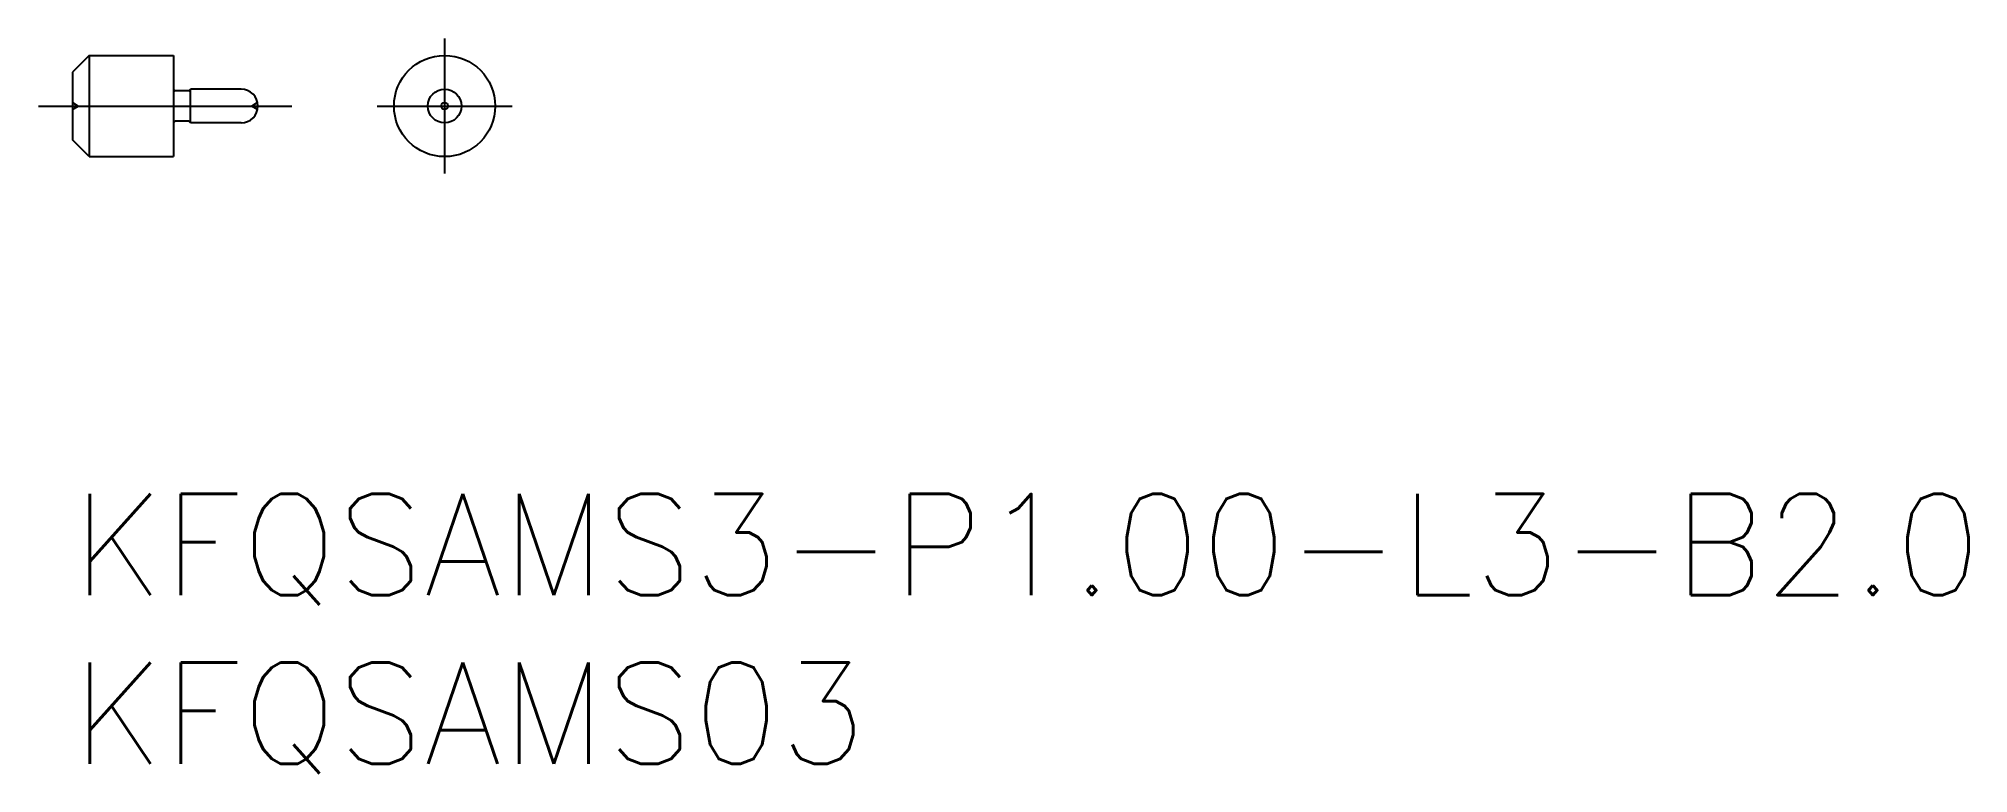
# Model space of a CAD drawing. Extents: x -1 to 56.2, y -8.3 to 13.5.
import ezdxf

# ---------------------------------------------------------------- set-up
doc = ezdxf.new("R2010")
doc.units = 0
doc.header["$LTSCALE"] = 0.5
doc.linetypes.add('CENTER', pattern=[50.8, 31.75, -6.35, 6.35, -6.35])
doc.linetypes.add('DASHED', pattern=[19.05, 12.7, -6.35])
for name, color, linetype in [('MSM_CENTER', 1, 'CENTER'), ('MSM_CONTINUOUS', 7, 'CONTINUOUS'), ('MSM_DASHED', 4, 'DASHED'), ('MSM_PART_NUMBER', 7, 'CONTINUOUS')]:
    doc.layers.add(name, color=color, linetype=linetype)
doc.styles.get("Standard").update_dxf_attribs({"font": 'txt.shx', "height": 3, "bigfont": 'bigfont.shx'})

# ---------------------------------------------------------------- blocks, each defined once
blk = doc.blocks.new('*U9')
at = {"layer": 'MSM_PART_NUMBER'}
blk.add_text('KFQSAMS3-P1.00-L3-B2.0', height=3, dxfattribs=at).set_placement((0, -3))
blk = doc.blocks.new('*U10')
at = {"layer": 'MSM_PART_NUMBER'}
blk.add_text('KFQSAMS03', height=3, dxfattribs=at).set_placement((0, -8))

msp = doc.modelspace()

# ---------------------------------------------------------------- linework, layer by layer
at = {"layer": 'MSM_CENTER'}
for p, q in [((11.032, 13.5), (11.032, 9.5)), ((-1, 11.5), (6.5, 11.5)), ((9.032, 11.5), (13.032, 11.5))]:
    msp.add_line(p, q, dxfattribs=at)
at = {"layer": 'MSM_CONTINUOUS'}
for p, q in [((0.5, 13), (0, 12.5)), ((0.5, 13), (3, 13)), ((0.5, 13), (0.5, 10)), ((3, 13), (3, 10)), ((0, 12.5), (0, 10.5)), ((3.45, 11.95), (3.05, 11.95)), ((5, 12), (3.5, 12)), ((3.5, 11), (3.5, 12)), ((3.45, 11.05), (3.05, 11.05)), ((5, 11), (3.5, 11)), ((0.5, 10), (0, 10.5)), ((0.5, 10), (3, 10))]:
    msp.add_line(p, q, dxfattribs=at)
for radius in [1.5, 0.5, 0.1]:
    msp.add_circle((11.032, 11.5), radius, dxfattribs=at)
for centre, radius, start, end in [((3.05, 12), 0.05, 180, 270), ((3.45, 12), 0.05, 270, 0), ((5, 11.5), 0.5, 270, 90), ((3.05, 11), 0.05, 90, 180), ((3.45, 11), 0.05, 0, 90)]:
    msp.add_arc(centre, radius, start, end, dxfattribs=at)
at = {"layer": 'MSM_DASHED'}
for p, q in [((0, 11.6), (0.173, 11.5)), ((0, 11.4), (0.173, 11.5)), ((5.49, 11.6), (5.317, 11.5)), ((5.49, 11.4), (5.317, 11.5))]:
    msp.add_line(p, q, dxfattribs=at)

# ---------------------------------------------------------------- block references
at = {"layer": 'MSM_CONTINUOUS'}
for name in ['*U9', '*U10']:
    msp.add_blockref(name, (0, 0), dxfattribs=at)

doc.saveas('drawing.dxf')
